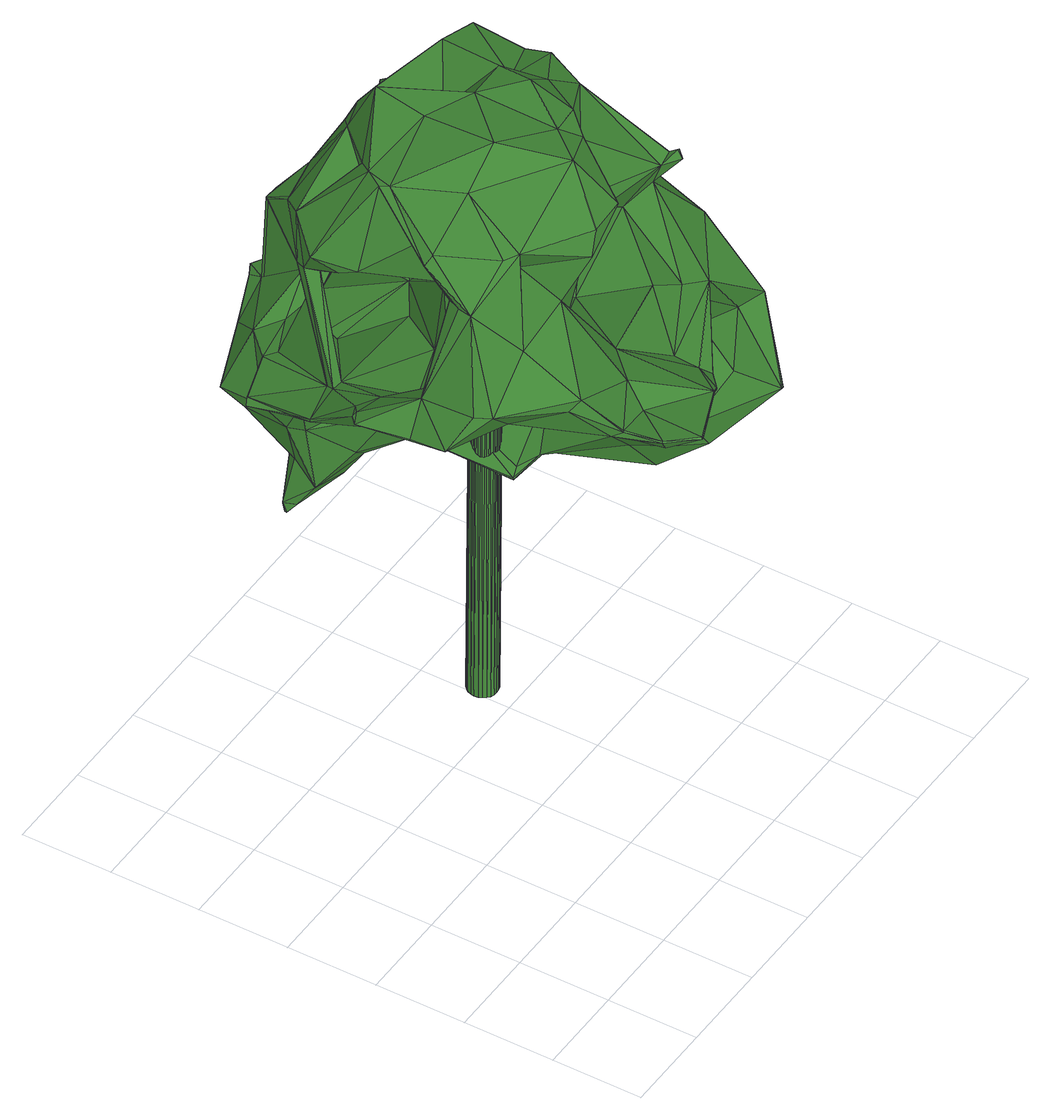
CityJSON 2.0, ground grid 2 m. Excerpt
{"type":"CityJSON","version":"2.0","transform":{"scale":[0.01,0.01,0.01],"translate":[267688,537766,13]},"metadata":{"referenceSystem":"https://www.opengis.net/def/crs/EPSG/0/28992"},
"CityObjects":{
"tree1":{"type":"SolitaryVegetationObject","attributes":{"gtid":233,"crown_width_m":10.04,"crown_median_z":23.65,"crown_r50_m":0.448,"crown_porosity":0.898,"trunk_H_m":10.17,"trunk_DBH_m":0.642,"trunk_radius_m":0.321,"trunk_base_height_m":13.48,"original_gtid":"256"},"geometry":[{"type":"Solid","lod":"3","boundaries":[[[[0,1,2]],[[3,4,5]],[[6,7,8]],[[9,10,11]],[[12,13,14]],[[15,16,17]],[[18,19,20]],[[21,22,23]],[[21,23,24]],[[25,26,27]],[[28,29,30]],[[31,32,33]],[[34,35,36]],[[37,38,16]],[[39,37,16]],[[5,40,13]],[[41,42,38]],[[43,44,45]],[[46,47,48]],[[49,50,51]],[[52,53,54]],[[53,22,54]],[[55,56,57]],[[58,59,60]],[[61,62,63]],[[61,63,64]],[[65,66,67]],[[68,69,70]],[[71,70,69]],[[41,38,37]],[[72,73,74]],[[18,75,19]],[[76,77,78]],[[77,79,78]],[[15,71,69]],[[15,69,68]],[[78,30,76]],[[80,81,82]],[[83,84,85]],[[86,87,88]],[[89,66,90]],[[91,55,92]],[[93,94,28]],[[16,95,65]],[[21,96,54]],[[97,98,3]],[[99,100,101]],[[102,9,103]],[[104,105,106]],[[107,108,62]],[[67,39,65]],[[109,110,111]],[[111,110,58]],[[112,113,114]],[[115,116,113]],[[64,117,118]],[[68,24,23]],[[68,23,22]],[[16,65,39]],[[103,119,120]],[[121,119,103]],[[122,123,124]],[[125,123,122]],[[28,94,126]],[[26,42,41]],[[96,127,128]],[[96,128,54]],[[129,130,131]],[[132,129,131]],[[133,5,134]],[[135,136,137]],[[138,132,131]],[[139,20,140]],[[93,35,141]],[[13,12,134]],[[12,142,143]],[[144,145,146]],[[72,84,73]],[[147,148,149]],[[114,150,112]],[[151,150,114]],[[29,152,153]],[[18,154,75]],[[155,106,156]],[[157,85,72]],[[82,148,147]],[[158,45,159]],[[160,153,161]],[[4,3,162]],[[61,44,107]],[[118,44,61]],[[99,101,163]],[[48,164,46]],[[165,166,167]],[[164,81,80]],[[168,134,12]],[[31,142,169]],[[170,35,34]],[[5,4,14]],[[14,13,40]],[[5,14,40]],[[56,154,57]],[[13,134,5]],[[171,112,150]],[[172,169,14]],[[169,12,14]],[[3,173,162]],[[148,174,49]],[[6,90,66]],[[34,144,131]],[[175,0,2]],[[175,2,176]],[[49,47,50]],[[141,136,177]],[[81,148,82]],[[162,173,178]],[[162,178,179]],[[15,68,95]],[[15,95,16]],[[36,180,181]],[[182,80,82]],[[183,184,56]],[[127,165,167]],[[157,0,85]],[[169,142,12]],[[89,90,8]],[[76,30,29]],[[185,186,187]],[[188,145,147]],[[189,145,188]],[[26,41,190]],[[42,191,38]],[[131,130,192]],[[193,10,194]],[[135,137,98]],[[135,98,97]],[[195,196,197]],[[198,167,166]],[[153,160,76]],[[172,31,169]],[[131,199,138]],[[56,200,183]],[[176,201,175]],[[150,151,202]],[[88,203,204]],[[88,87,203]],[[102,10,9]],[[205,206,207]],[[65,95,68]],[[208,65,68]],[[209,108,107]],[[46,210,47]],[[48,174,81]],[[18,57,154]],[[143,168,12]],[[187,211,203]],[[2,211,187]],[[131,170,34]],[[89,8,212]],[[213,214,215]],[[59,25,163]],[[83,27,26]],[[216,83,26]],[[115,113,217]],[[218,219,186]],[[164,48,81]],[[125,220,126]],[[147,149,188]],[[52,128,221]],[[38,191,17]],[[38,17,16]],[[186,176,187]],[[173,3,98]],[[54,22,21]],[[182,79,80]],[[131,144,146]],[[222,191,42]],[[167,198,223]],[[192,170,131]],[[29,153,76]],[[170,192,35]],[[83,85,27]],[[71,111,70]],[[90,6,8]],[[224,85,0]],[[49,53,148]],[[148,53,52]],[[139,225,20]],[[41,37,226]],[[41,226,227]],[[7,228,8]],[[70,229,230]],[[68,70,230]],[[179,178,138]],[[87,231,232]],[[232,233,87]],[[103,120,102]],[[234,147,145]],[[146,145,189]],[[108,113,235]],[[56,236,237]],[[93,180,36]],[[182,180,93]],[[238,239,240]],[[241,166,242]],[[186,185,218]],[[212,117,89]],[[212,8,243]],[[46,244,245]],[[246,247,248]],[[198,166,241]],[[141,249,93]],[[250,251,252]],[[250,252,65]],[[7,123,228]],[[241,196,195]],[[65,252,66]],[[253,254,255]],[[253,159,254]],[[72,256,88]],[[60,257,230]],[[205,258,104]],[[186,219,176]],[[250,65,208]],[[25,196,259]],[[260,203,261]],[[124,262,122]],[[9,136,135]],[[82,147,234]],[[263,238,240]],[[240,264,202]],[[74,235,112]],[[58,229,111]],[[251,153,152]],[[32,31,172]],[[196,59,197]],[[11,136,9]],[[58,110,265]],[[109,265,110]],[[88,266,86]],[[20,267,140]],[[256,171,266]],[[256,266,88]],[[161,153,251]],[[263,202,151]],[[263,240,202]],[[68,268,24]],[[208,68,22]],[[269,139,140]],[[32,92,33]],[[264,270,86]],[[132,138,178]],[[172,271,272]],[[272,271,179]],[[272,179,138]],[[32,172,273]],[[172,274,273]],[[64,275,117]],[[71,191,276]],[[132,178,129]],[[251,250,51]],[[21,24,96]],[[73,277,74]],[[278,277,73]],[[71,276,279]],[[0,157,1]],[[162,179,271]],[[162,271,4]],[[175,101,1]],[[101,175,201]],[[118,117,280]],[[281,45,280]],[[143,238,168]],[[26,25,259]],[[26,259,42]],[[275,226,37]],[[282,283,284]],[[249,285,125]],[[98,137,173]],[[72,286,99]],[[100,99,286]],[[100,286,72]],[[136,11,177]],[[141,35,137]],[[141,137,136]],[[239,264,240]],[[230,268,68]],[[49,51,53]],[[53,51,250]],[[53,250,22]],[[199,189,287]],[[112,256,74]],[[112,235,113]],[[209,107,43]],[[25,288,99]],[[101,109,163]],[[101,289,109]],[[32,284,290]],[[291,32,290]],[[120,10,102]],[[282,287,283]],[[213,248,258]],[[141,177,249]],[[292,158,159]],[[293,105,247]],[[293,247,246]],[[217,209,43]],[[124,123,7]],[[123,125,228]],[[257,242,294]],[[264,171,202]],[[165,294,242]],[[247,105,258]],[[64,227,226]],[[64,226,275]],[[257,60,242]],[[60,196,242]],[[60,259,196]],[[241,242,196]],[[135,97,103]],[[135,103,9]],[[28,30,93]],[[274,172,272]],[[97,133,121]],[[5,133,3]],[[263,133,238]],[[121,133,263]],[[133,134,238]],[[56,237,154]],[[295,279,276]],[[259,222,42]],[[276,163,109]],[[242,166,165]],[[71,279,295]],[[3,133,97]],[[129,178,296]],[[200,297,183]],[[91,200,55]],[[56,55,200]],[[259,59,222]],[[245,244,76]],[[217,113,209]],[[238,248,239]],[[60,59,259]],[[298,116,115]],[[177,298,292]],[[292,298,158]],[[84,278,73]],[[299,278,84]],[[104,155,213]],[[171,256,112]],[[203,260,300]],[[108,209,113]],[[30,301,93]],[[78,79,301]],[[30,78,301]],[[93,301,182]],[[182,301,79]],[[11,302,298]],[[298,302,116]],[[184,236,56]],[[89,303,66]],[[275,303,89]],[[58,230,229]],[[72,74,256]],[[298,177,11]],[[114,302,263]],[[151,114,263]],[[113,302,114]],[[113,116,302]],[[260,261,304]],[[299,84,83]],[[227,299,83]],[[67,303,39]],[[143,248,238]],[[250,208,22]],[[236,267,237]],[[140,267,236]],[[122,220,125]],[[295,109,305]],[[183,223,184]],[[196,25,59]],[[124,152,29]],[[7,152,124]],[[188,306,307]],[[25,99,163]],[[228,243,8]],[[258,306,213]],[[307,306,258]],[[7,6,152]],[[178,173,296]],[[248,264,239]],[[264,248,270]],[[300,218,185]],[[75,237,19]],[[154,237,75]],[[187,300,185]],[[203,300,187]],[[52,221,149]],[[52,149,148]],[[93,36,35]],[[214,206,215]],[[218,236,184]],[[145,181,180]],[[35,308,137]],[[260,304,269]],[[144,34,309]],[[251,152,252]],[[221,310,311]],[[58,289,197]],[[204,203,211]],[[204,211,2]],[[144,309,181]],[[223,297,312]],[[124,313,314]],[[291,91,92]],[[71,109,111]],[[107,62,61]],[[261,203,87]],[[158,115,45]],[[204,2,88]],[[101,100,1]],[[1,100,315]],[[71,15,17]],[[71,17,191]],[[121,103,97]],[[294,268,257]],[[294,24,268]],[[230,257,268]],[[283,290,284]],[[249,255,285]],[[228,125,285]],[[316,10,193]],[[316,193,194]],[[101,201,197]],[[289,101,197]],[[104,106,155]],[[212,280,117]],[[281,280,212]],[[176,195,201]],[[201,195,197]],[[274,317,318]],[[272,317,274]],[[82,234,182]],[[280,44,118]],[[45,44,280]],[[269,304,319]],[[300,140,236]],[[59,163,276]],[[207,221,311]],[[105,156,106]],[[29,220,124]],[[126,220,29]],[[298,115,158]],[[140,300,269]],[[260,269,300]],[[221,207,149]],[[188,149,207]],[[207,320,188]],[[126,94,125]],[[66,303,67]],[[184,219,218]],[[213,155,248]],[[76,160,245]],[[311,310,297]],[[312,297,310]],[[269,321,139]],[[72,85,84]],[[36,309,34]],[[165,127,96]],[[50,210,161]],[[124,314,262]],[[165,96,294]],[[24,294,96]],[[58,197,59]],[[45,115,217]],[[80,77,164]],[[79,77,80]],[[300,236,218]],[[129,296,130]],[[121,263,316]],[[146,189,199]],[[188,307,189]],[[248,247,258]],[[127,167,322]],[[175,1,288]],[[1,157,288]],[[230,58,60]],[[104,258,105]],[[212,243,281]],[[2,187,176]],[[91,290,283]],[[227,63,62]],[[275,89,117]],[[64,118,61]],[[45,217,43]],[[263,302,11]],[[222,59,191]],[[191,59,276]],[[91,205,311]],[[323,205,91]],[[297,200,91]],[[207,311,205]],[[64,63,227]],[[159,285,254]],[[254,285,255]],[[312,167,223]],[[285,45,281]],[[55,57,20]],[[20,57,18]],[[19,267,20]],[[237,267,19]],[[194,10,120]],[[55,324,92]],[[33,92,324]],[[55,20,324]],[[31,324,142]],[[33,324,31]],[[324,20,225]],[[295,305,71]],[[232,319,233]],[[32,273,284]],[[138,317,272]],[[318,317,138]],[[291,92,32]],[[278,62,277]],[[168,238,134]],[[287,307,325]],[[131,146,199]],[[249,94,93]],[[125,94,249]],[[288,25,326]],[[288,326,175]],[[150,202,171]],[[109,289,265]],[[58,265,289]],[[233,319,261]],[[261,319,304]],[[214,213,306]],[[214,306,188]],[[293,246,105]],[[87,105,246]],[[86,105,87]],[[198,219,223]],[[184,223,219]],[[320,214,188]],[[319,321,269]],[[72,288,157]],[[207,206,320]],[[323,258,205]],[[307,258,323]],[[216,26,190]],[[216,190,83]],[[74,277,235]],[[312,322,167]],[[39,303,37]],[[37,303,275]],[[72,88,327]],[[71,305,109]],[[312,310,322]],[[192,308,35]],[[296,173,308]],[[296,308,130]],[[130,308,192]],[[234,328,182]],[[182,328,180]],[[145,180,328]],[[144,181,145]],[[234,145,328]],[[28,126,29]],[[111,229,70]],[[215,206,205]],[[164,77,244]],[[77,76,244]],[[282,318,138]],[[297,91,311]],[[292,249,177]],[[255,249,159]],[[255,159,253]],[[292,159,249]],[[329,183,297]],[[329,297,223]],[[315,100,72]],[[199,282,138]],[[320,206,214]],[[215,104,213]],[[205,104,215]],[[225,139,232]],[[295,276,109]],[[164,244,46]],[[225,232,231]],[[233,261,87]],[[120,119,194]],[[291,290,91]],[[315,72,327]],[[324,225,231]],[[324,231,142]],[[88,2,327]],[[1,327,2]],[[327,1,315]],[[124,220,313]],[[262,313,122]],[[122,313,220]],[[330,314,313]],[[330,313,262]],[[330,262,314]],[[199,287,282]],[[72,99,288]],[[36,181,309]],[[14,331,172]],[[271,172,331]],[[221,128,127]],[[173,137,308]],[[176,219,195]],[[195,219,241]],[[241,219,198]],[[11,10,263]],[[316,263,10]],[[232,139,321]],[[232,321,319]],[[127,322,221]],[[227,278,299]],[[62,278,227]],[[143,332,248]],[[310,221,322]],[[54,128,52]],[[175,326,0]],[[27,0,326]],[[27,326,25]],[[224,0,27]],[[227,190,41]],[[83,190,227]],[[287,189,307]],[[329,223,183]],[[159,45,285]],[[119,121,333]],[[316,333,121]],[[194,333,316]],[[119,333,194]],[[4,331,14]],[[271,331,4]],[[142,332,143]],[[142,231,332]],[[246,248,332]],[[246,332,87]],[[231,87,332]],[[274,318,273]],[[273,318,284]],[[284,318,282]],[[86,156,105]],[[264,266,171]],[[86,266,264]],[[270,156,86]],[[248,156,270]],[[248,155,156]],[[252,334,66]],[[252,152,334]],[[6,334,152]],[[66,334,6]],[[325,307,323]],[[107,44,43]],[[325,335,287]],[[287,335,283]],[[325,323,335]],[[91,335,323]],[[283,335,91]],[[51,50,251]],[[50,161,251]],[[62,108,277]],[[108,235,277]],[[81,174,148]],[[47,49,174]],[[46,245,210]],[[160,161,210]],[[50,47,210]],[[47,174,48]],[[224,27,85]],[[245,160,210]],[[285,243,228]],[[281,243,285]],[[336,337,338]],[[336,338,339]],[[339,338,340]],[[339,340,341]],[[338,337,342]],[[338,342,340]],[[340,342,343]],[[340,343,341]],[[342,337,344]],[[342,344,343]],[[343,344,345]],[[343,345,341]],[[344,337,346]],[[344,346,345]],[[345,346,347]],[[345,347,341]],[[346,337,348]],[[346,348,347]],[[347,348,349]],[[347,349,341]],[[348,337,350]],[[348,350,349]],[[349,350,351]],[[349,351,341]],[[350,337,352]],[[350,352,351]],[[351,352,353]],[[351,353,341]],[[352,337,354]],[[352,354,353]],[[353,354,355]],[[353,355,341]],[[354,337,356]],[[354,356,355]],[[355,356,357]],[[355,357,341]],[[356,337,358]],[[356,358,357]],[[357,358,359]],[[357,359,341]],[[358,337,360]],[[358,360,359]],[[359,360,361]],[[359,361,341]],[[360,337,362]],[[360,362,361]],[[361,362,363]],[[361,363,341]],[[362,337,364]],[[362,364,363]],[[363,364,365]],[[363,365,341]],[[364,337,366]],[[364,366,365]],[[365,366,367]],[[365,367,341]],[[366,337,368]],[[366,368,367]],[[367,368,369]],[[367,369,341]],[[368,337,370]],[[368,370,369]],[[369,370,371]],[[369,371,341]],[[370,337,372]],[[370,372,371]],[[371,372,373]],[[371,373,341]],[[372,337,374]],[[372,374,373]],[[373,374,375]],[[373,375,341]],[[374,337,376]],[[374,376,375]],[[375,376,377]],[[375,377,341]],[[376,337,378]],[[376,378,377]],[[377,378,379]],[[377,379,341]],[[378,337,380]],[[378,380,379]],[[379,380,381]],[[379,381,341]],[[380,337,382]],[[380,382,381]],[[381,382,383]],[[381,383,341]],[[382,337,384]],[[382,384,383]],[[383,384,385]],[[383,385,341]],[[384,337,336]],[[384,336,385]],[[385,336,339]],[[385,339,341]]]]}]}
},
"vertices":[
[429,1042,1296],[492,994,1088],[517,1107,988],[1088,641,742],[1075,695,646],[1062,807,653],[486,340,1439],[533,384,1395],[606,357,1476],[878,502,1139],[907,687,1170],[1022,643,1178],[868,849,603],[1058,824,584],[1056,796,585],[256,519,1419],[242,567,1493],[337,638,1447],[505,945,557],[384,972,547],[553,1029,593],[117,521,1159],[103,433,1184],[116,521,1163],[99,635,1160],[317,902,1283],[317,904,1414],[384,965,1362],[678,275,1063],[569,339,1136],[674,216,1063],[782,834,603],[749,717,673],[723,817,651],[904,172,852],[968,252,1016],[932,289,986],[333,702,1565],[326,723,1560],[257,558,1515],[1060,822,583],[353,763,1558],[249,830,1383],[875,677,1503],[775,621,1539],[837,588,1496],[454,71,1120],[392,123,1132],[418,131,1096],[350,212,1140],[361,191,1152],[292,272,1220],[274,455,1140],[257,387,1159],[162,531,1141],[531,884,627],[398,912,626],[512,918,574],[261,767,1080],[330,858,1271],[235,769,1081],[712,692,1590],[744,841,1561],[621,762,1515],[603,679,1611],[231,455,1427],[343,415,1520],[316,435,1514],[165,526,1230],[333,460,1301],[309,551,1145],[381,610,1324],[651,962,1242],[718,964,1338],[819,1028,1305],[384,968,546],[602,137,1098],[601,136,1094],[626,146,1083],[625,146,1080],[557,172,1060],[437,204,1090],[527,264,1014],[512,911,1479],[571,953,1431],[495,985,1364],[718,963,982],[641,1008,905],[704,1004,1028],[551,424,1598],[510,346,1487],[547,779,709],[686,824,680],[836,295,1127],[813,342,1111],[236,485,1427],[172,622,1099],[1021,512,892],[1035,491,886],[443,863,1277],[607,820,1135],[477,945,1068],[828,524,1141],[855,487,930],[566,830,1017],[614,926,964],[648,864,1018],[755,693,1527],[850,838,1522],[499,763,1159],[498,762,1069],[428,661,1086],[922,944,1194],[891,808,1364],[967,826,1194],[833,700,1427],[932,695,1236],[620,502,1589],[694,611,1606],[792,610,918],[760,550,1097],[869,645,908],[773,536,1276],[637,455,1387],[550,439,1179],[781,456,1282],[796,398,1095],[232,662,1035],[303,574,1089],[871,381,664],[912,262,844],[797,270,744],[870,379,660],[1028,675,805],[1007,786,666],[919,388,938],[978,424,1154],[986,327,1001],[811,399,614],[629,1097,668],[539,1091,649],[958,382,1167],[773,876,609],[800,777,663],[745,279,829],[720,397,889],[722,308,778],[540,363,985],[391,313,1099],[477,472,1069],[947,876,992],[969,836,989],[451,388,1328],[486,261,1157],[392,949,570],[742,739,977],[732,886,1011],[466,1043,1292],[816,506,1352],[864,403,1388],[463,210,1120],[364,192,1154],[1075,530,663],[418,849,1273],[464,102,1096],[161,775,1050],[205,850,998],[206,848,994],[949,766,662],[842,803,586],[908,173,851],[932,890,984],[863,723,571],[1047,441,842],[402,183,1101],[488,993,1088],[367,1033,1003],[950,525,1242],[961,398,644],[1006,414,593],[807,362,1086],[897,355,938],[695,201,1037],[363,911,804],[353,948,801],[376,1102,813],[351,1097,835],[430,1107,938],[567,464,966],[676,415,786],[392,802,1531],[291,748,1352],[916,208,847],[855,748,1141],[783,733,1114],[300,969,1017],[247,790,1069],[319,946,1025],[205,947,973],[767,433,684],[441,846,717],[406,984,1025],[940,850,975],[554,1146,944],[553,1156,971],[515,717,855],[454,707,1031],[420,586,1051],[148,398,1254],[873,736,1486],[395,124,1134],[525,1141,971],[665,473,1547],[699,680,979],[679,601,1073],[502,760,1068],[457,849,1448],[869,702,1462],[362,1048,798],[340,997,846],[701,512,1081],[387,585,1046],[279,784,1342],[319,893,912],[411,970,1348],[655,1034,671],[507,734,1597],[523,853,1603],[636,407,1421],[294,616,1090],[207,643,1144],[723,982,707],[686,1022,696],[671,1021,696],[554,326,984],[823,897,1397],[443,986,631],[383,976,568],[937,708,807],[820,719,904],[913,798,968],[216,951,986],[163,776,1054],[644,417,1454],[458,72,1120],[457,73,1123],[664,916,738],[583,794,775],[733,791,794],[837,422,1322],[159,359,1262],[312,256,1241],[304,382,1314],[866,381,1404],[862,381,1405],[854,366,1395],[832,942,1165],[164,675,1138],[561,739,820],[302,878,1291],[425,1072,826],[608,1016,898],[646,659,1204],[960,775,985],[864,855,976],[425,879,1009],[770,890,1017],[526,1043,616],[132,651,1159],[577,1079,662],[827,853,985],[917,573,586],[901,563,591],[753,622,641],[802,623,632],[489,564,1625],[409,813,1273],[814,901,1397],[627,911,1475],[429,731,1420],[704,520,1565],[691,496,1511],[701,581,645],[603,591,644],[664,600,644],[828,399,1381],[603,828,1320],[675,578,659],[456,1005,1302],[427,902,1020],[631,607,649],[653,699,734],[844,465,1329],[565,978,901],[119,653,1156],[588,762,1282],[968,428,841],[460,774,836],[966,599,1288],[591,936,1472],[420,1081,817],[695,199,1041],[971,735,1199],[393,563,1568],[594,1000,706],[585,629,1295],[704,576,914],[702,570,831],[965,337,901],[892,274,858],[450,708,1029],[490,727,855],[329,851,977],[671,567,1085],[460,547,1191],[657,902,1022],[917,762,994],[790,599,641],[732,594,642],[630,1046,688],[450,589,1088],[630,1095,671],[271,734,1058],[605,710,757],[733,879,627],[628,600,655],[428,1039,1294],[679,976,1032],[676,290,1046],[454,841,837],[538,713,1136],[977,709,634],[721,940,720],[802,764,983],[385,443,1441],[603,592,648],[657,675,48],[625,675,48],[656,684,48],[649,663,1066],[648,671,1066],[617,662,1066],[653,691,48],[645,679,1066],[647,698,48],[640,685,1066],[641,703,48],[633,690,1066],[633,706,48],[625,693,1066],[625,707,48],[617,694,1066],[616,706,48],[609,693,1066],[609,703,48],[601,690,1066],[602,697,48],[594,685,1066],[597,691,48],[589,678,1065],[594,683,48],[586,670,1065],[593,675,48],[585,662,1065],[594,666,48],[586,654,1065],[597,659,48],[590,646,1065],[603,652,47],[595,639,1065],[609,647,47],[602,634,1065],[617,644,47],[609,631,1065],[625,643,48],[618,630,1065],[634,644,48],[626,631,1065],[641,647,48],[634,635,1065],[648,653,48],[640,640,1065],[653,659,48],[645,647,1066],[656,667,48],[648,654,1066]
]}
